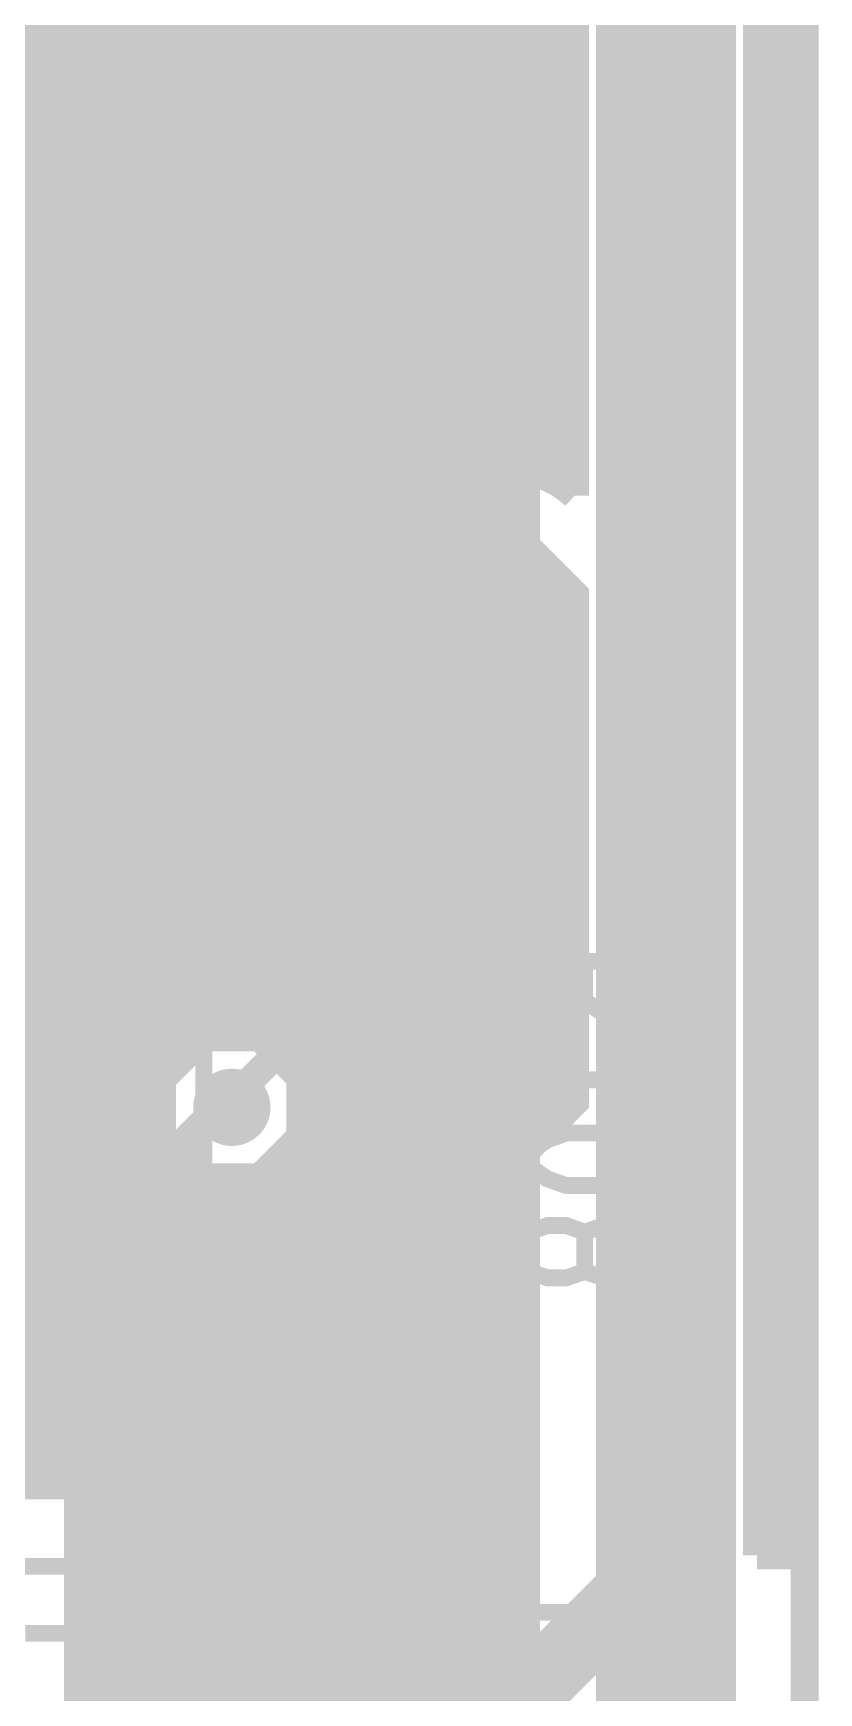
# Model space of a CAD drawing. Extents: x -5 to 208, y -5 to 206.
# Drawn here: x 200 to 207.13, y 164.49 to 179.54 of the extents above; entities that cross this region are included whole.
import ezdxf

# ---------------------------------------------------------------- set-up
doc = ezdxf.new("R2010")
doc.units = 0
doc.header["$MEASUREMENT"] = 0
doc.layers.get('0').update_dxf_attribs({"linetype": 'CONTINUOUS'})
for name, color, linetype in [('22-301-0_BOT', 7, 'CONTINUOUS'), ('22-301-0_DRD', 7, 'CONTINUOUS'), ('22-301-0_IN1', 1, 'CONTINUOUS'), ('22-301-0_IN2', 4, 'CONTINUOUS'), ('22-301-0_SMT', 5, 'CONTINUOUS'), ('22-301-0_SPT', 10, 'CONTINUOUS'), ('22-301-0_SST', 14, 'CONTINUOUS'), ('22-301-0_TOP', 9, 'CONTINUOUS'), ('THRUHOLE_TAP', 13, 'CONTINUOUS')]:
    doc.layers.add(name, color=color, linetype=linetype)

# ---------------------------------------------------------------- blocks, each defined once
blk = doc.blocks.new('ROUND_66')
at = {"const_width": 0.35052}
blk.add_lwpolyline([(-0.17526, 0, 1), (0.17526, 0, 1)], format="xyb", close=True, dxfattribs=at)
blk = doc.blocks.new('RECTANGLE_4')
blk.add_solid([(0.63627, 0.51308), (0.63627, -0.51308), (-0.63627, 0.51308), (-0.63627, -0.51308)])
blk = doc.blocks.new('RECTANGLE_6')
blk.add_solid([(0.4826, 0.4064), (0.4826, -0.4064), (-0.4826, 0.4064), (-0.4826, -0.4064)])
blk = doc.blocks.new('RECTANGLE_46')
blk.add_solid([(0.29972, 0.65024), (0.29972, -0.65024), (-0.29972, 0.65024), (-0.29972, -0.65024)])
blk = doc.blocks.new('ROUND_73')
at = {"const_width": 0.10033}
blk.add_lwpolyline([(-0.050164, 0, 1), (0.050164, 0, 1)], format="xyb", close=True, dxfattribs=at)

msp = doc.modelspace()

# ---------------------------------------------------------------- linework, layer by layer
at = {"layer": '22-301-0_BOT', "const_width": 0.254}
for points in [[(199.9488, 195.326), (199.9488, 166.37)], [(200.1774, 195.326), (200.1774, 166.37)], [(200.406, 195.326), (200.406, 166.37)], [(200.6346, 195.326), (200.6346, 166.37)], [(200.8632, 195.326), (200.8632, 166.37)], [(201.0918, 195.326), (201.0918, 166.37)], [(201.3204, 188.67374), (201.3204, 170.27652)], [(201.549, 188.41212), (201.549, 170.42892)], [(201.7776, 188.31306), (201.7776, 170.47718)], [(202.057, 188.30798), (202.057, 170.42892)], [(202.0062, 188.30036), (202.0062, 170.4467)], [(202.057, 179.6288), (188.4172, 179.6288)], [(202.057, 179.4002), (188.4172, 179.4002)], [(202.057, 179.1716), (188.4172, 179.1716)], [(202.057, 178.943), (188.4172, 178.943)], [(202.057, 178.7144), (188.4172, 178.7144)], [(202.057, 178.4858), (188.4172, 178.4858)], [(202.057, 178.2572), (190.21298, 178.2572)], [(202.057, 178.0286), (190.44412, 178.0286)], [(202.057, 177.8), (190.53302, 177.8)], [(202.057, 177.5714), (190.53556, 177.5714)], [(202.057, 177.3428), (190.45936, 177.3428)], [(202.057, 177.1142), (190.25108, 177.1142)], [(202.057, 176.8856), (188.4172, 176.8856)], [(202.057, 176.657), (188.4172, 176.657)], [(202.057, 176.4284), (188.4172, 176.4284)], [(202.057, 176.1998), (188.4172, 176.1998)], [(202.057, 175.9712), (188.38164, 175.9712)], [(202.057, 175.7426), (188.36894, 175.7426)], [(202.057, 175.514), (188.26988, 175.514)], [(202.057, 175.2854), (188.1632, 175.2854)], [(202.057, 175.0568), (188.1632, 175.0568)], [(202.057, 174.8282), (188.1632, 174.8282)], [(202.057, 174.5996), (188.1632, 174.5996)], [(202.057, 174.371), (188.1632, 174.371)], [(202.057, 174.1424), (188.1632, 174.1424)], [(202.057, 173.9138), (188.1632, 173.9138)], [(202.057, 173.6852), (188.1632, 173.6852)], [(202.057, 173.4566), (188.1632, 173.4566)], [(202.057, 173.228), (188.1632, 173.228)], [(202.057, 172.9994), (188.1632, 172.9994)], [(202.057, 172.7708), (188.1632, 172.7708)], [(202.057, 172.5422), (188.1632, 172.5422)], [(202.057, 172.3136), (188.1632, 172.3136)], [(202.057, 172.085), (188.1632, 172.085)], [(202.057, 171.8564), (188.1632, 171.8564)], [(202.057, 171.6278), (188.1632, 171.6278)], [(202.057, 171.3992), (188.1632, 171.3992)], [(202.057, 171.1706), (188.1632, 171.1706)], [(202.057, 170.942), (188.8363, 170.942)], [(202.057, 170.7134), (189.13856, 170.7134)], [(202.057, 170.4848), (189.25032, 170.4848)], [(201.30008, 170.2562), (189.27318, 170.2562)], [(201.16292, 170.0276), (189.21476, 170.0276)], [(201.12228, 169.799), (189.04712, 169.799)], [(201.16292, 169.5704), (188.1632, 169.5704)], [(201.30008, 169.3418), (188.1632, 169.3418)], [(201.3204, 169.31894), (201.3204, 166.37)], [(202.057, 169.1132), (188.1632, 169.1132)], [(201.549, 169.16908), (201.549, 166.37)], [(201.7776, 169.11828), (201.7776, 166.37)], [(202.0062, 169.14876), (202.0062, 166.37)], [(202.057, 169.16908), (202.057, 166.37)], [(202.057, 168.8846), (188.1632, 168.8846)], [(202.057, 168.656), (188.1632, 168.656)], [(202.057, 168.4274), (188.1632, 168.4274)], [(202.057, 168.1988), (188.1632, 168.1988)], [(202.057, 167.9702), (188.1632, 167.9702)], [(202.057, 167.7416), (188.1632, 167.7416)], [(202.057, 167.513), (188.1632, 167.513)], [(202.057, 167.2844), (188.1632, 167.2844)], [(202.057, 167.0558), (188.1632, 167.0558)], [(202.057, 166.8272), (188.1632, 166.8272)], [(202.057, 166.5986), (188.1632, 166.5986)], [(202.057, 166.37), (192.6463, 166.37)]]:
    msp.add_lwpolyline(points, dxfattribs=at)
for points in [[(201.803, 170.47972, 0.4142136), (201.12228, 169.799)], [(202.057, 170.42892, 0.0961154), (201.803, 170.4782)], [(201.12228, 169.799, 0.4142136), (201.803, 169.11828)], [(201.803, 169.11828, 0.0961152), (202.05757, 169.16767)]]:
    msp.add_lwpolyline(points, format="xyb", dxfattribs=at)
at = {"layer": '22-301-0_DRD', "const_width": 0.254}
for points in [[(206.99984, 121.99874), (206.99984, 204.29982)], [(201.549, 170.434), (201.168, 170.053)], [(202.057, 170.434), (201.549, 170.434)], [(202.438, 170.053), (202.057, 170.434)], [(201.168, 170.053), (201.168, 169.545)], [(202.438, 169.545), (202.438, 170.053)], [(201.168, 169.545), (201.549, 169.164)], [(202.057, 169.164), (202.438, 169.545)], [(201.549, 169.164), (202.057, 169.164)]]:
    msp.add_lwpolyline(points, dxfattribs=at)
at = {"layer": '22-301-0_IN1'}
for points, const_width in [([(201.99858, 201.30008), (205.74, 197.55866), (205.74, 140.843), (205.74, 128.651), (202.057, 124.968), (201.99858, 124.9807)], 1.27), ([(201.99858, 201.30008), (205.74, 197.55866), (205.74, 140.843), (202.565, 140.843)], 1.27), ([(200.406, 199.263), (200.406, 164.211), (176.149, 164.211)], 0.254), ([(200.5584, 199.1106), (200.5584, 126.4793)], 0.254), ([(200.787, 198.882), (200.787, 126.6698)], 0.254), ([(201.0156, 198.6534), (201.0156, 126.81204)], 0.254), ([(201.2442, 198.4248), (201.2442, 170.18508)], 0.254), ([(201.4728, 198.1962), (201.4728, 170.39336)], 0.254), ([(201.7014, 197.9676), (201.7014, 170.46956)], 0.254), ([(201.93, 197.739), (201.93, 170.46702)], 0.254), ([(202.1586, 197.5104), (202.1586, 170.37812)], 0.254), ([(202.3872, 197.2818), (202.3872, 170.14698)], 0.254), ([(202.6158, 197.0532), (202.6158, 141.8082)], 0.254), ([(202.8444, 196.8246), (202.8444, 141.8082)], 0.254), ([(203.073, 196.596), (203.073, 164.02812)], 0.254), ([(203.3016, 196.3674), (203.3016, 164.19576)], 0.254), ([(203.5302, 196.1388), (203.5302, 164.25418)], 0.254), ([(203.7588, 195.9102), (203.7588, 164.23132)], 0.254), ([(203.9874, 195.6816), (203.9874, 164.11956)], 0.254), ([(204.216, 195.453), (204.216, 163.8173)], 0.254), ([(204.4446, 195.2244), (204.4446, 141.8082)], 0.254), ([(204.47, 195.199), (204.47, 141.8082)], 0.254), ([(204.47, 179.4764), (200.406, 179.4764)], 0.254), ([(204.47, 179.2478), (200.406, 179.2478)], 0.254), ([(204.47, 179.0192), (200.406, 179.0192)], 0.254), ([(204.47, 178.7906), (200.406, 178.7906)], 0.254), ([(204.47, 178.562), (200.406, 178.562)], 0.254), ([(204.47, 178.3334), (200.406, 178.3334)], 0.254), ([(204.47, 178.1048), (200.406, 178.1048)], 0.254), ([(204.47, 177.8762), (200.406, 177.8762)], 0.254), ([(204.47, 177.6476), (200.406, 177.6476)], 0.254), ([(204.47, 177.419), (200.406, 177.419)], 0.254), ([(204.47, 177.1904), (200.406, 177.1904)], 0.254), ([(204.47, 176.9618), (200.406, 176.9618)], 0.254), ([(204.47, 176.7332), (200.406, 176.7332)], 0.254), ([(204.47, 176.5046), (200.406, 176.5046)], 0.254), ([(204.47, 176.276), (200.406, 176.276)], 0.254), ([(204.47, 176.0474), (200.406, 176.0474)], 0.254), ([(204.47, 175.8188), (200.406, 175.8188)], 0.254), ([(204.47, 175.5902), (200.406, 175.5902)], 0.254), ([(204.47, 175.3616), (200.406, 175.3616)], 0.254), ([(204.47, 175.133), (200.406, 175.133)], 0.254), ([(204.47, 174.9044), (200.406, 174.9044)], 0.254), ([(204.47, 174.6758), (200.406, 174.6758)], 0.254), ([(204.47, 174.4472), (200.406, 174.4472)], 0.254), ([(204.47, 174.2186), (200.406, 174.2186)], 0.254), ([(204.47, 173.99), (200.406, 173.99)], 0.254), ([(204.47, 173.7614), (200.406, 173.7614)], 0.254), ([(204.47, 173.5328), (200.406, 173.5328)], 0.254), ([(204.47, 173.3042), (200.406, 173.3042)], 0.254), ([(204.47, 173.0756), (200.406, 173.0756)], 0.254), ([(204.47, 172.847), (200.406, 172.847)], 0.254), ([(204.47, 172.6184), (200.406, 172.6184)], 0.254), ([(204.47, 172.3898), (200.406, 172.3898)], 0.254), ([(204.47, 172.1612), (200.406, 172.1612)], 0.254), ([(204.47, 171.9326), (200.406, 171.9326)], 0.254), ([(204.47, 171.704), (200.406, 171.704)], 0.254), ([(204.47, 171.4754), (200.406, 171.4754)], 0.254), ([(204.47, 171.2468), (200.406, 171.2468)], 0.254), ([(204.47, 171.0182), (200.406, 171.0182)], 0.254), ([(204.47, 170.7896), (200.406, 170.7896)], 0.254), ([(204.47, 170.561), (200.406, 170.561)], 0.254), ([(201.38136, 170.3324), (200.406, 170.3324)], 0.254), ([(204.47, 170.3324), (202.22464, 170.3324)], 0.254), ([(201.19594, 170.1038), (200.406, 170.1038)], 0.254), ([(204.47, 170.1038), (202.41006, 170.1038)], 0.254), ([(201.12736, 169.8752), (200.406, 169.8752)], 0.254), ([(204.47, 169.8752), (202.47864, 169.8752)], 0.254), ([(201.14006, 169.6466), (200.406, 169.6466)], 0.254), ([(204.47, 169.6466), (202.46594, 169.6466)], 0.254), ([(201.23912, 169.418), (200.406, 169.418)], 0.254), ([(201.2442, 169.41038), (201.2442, 126.91872)], 0.254), ([(204.47, 169.418), (202.36688, 169.418)], 0.254), ([(202.3872, 169.45102), (202.3872, 141.79042)], 0.254), ([(201.4728, 169.20464), (201.4728, 126.99238)], 0.254), ([(202.1586, 169.21988), (202.1586, 141.7193)], 0.254), ([(201.50074, 169.1894), (200.406, 169.1894)], 0.254), ([(201.7014, 169.1259), (201.7014, 141.2748)], 0.254), ([(201.93, 169.13098), (201.93, 141.56944)], 0.254), ([(204.47, 169.1894), (202.10272, 169.1894)], 0.254), ([(204.47, 168.9608), (200.406, 168.9608)], 0.254), ([(204.47, 168.7322), (200.406, 168.7322)], 0.254), ([(204.47, 168.5036), (200.406, 168.5036)], 0.254), ([(204.47, 168.275), (200.406, 168.275)], 0.254), ([(204.47, 168.0464), (200.406, 168.0464)], 0.254), ([(204.47, 167.8178), (200.406, 167.8178)], 0.254), ([(204.47, 167.5892), (200.406, 167.5892)], 0.254), ([(204.47, 167.3606), (200.406, 167.3606)], 0.254), ([(204.47, 167.132), (200.406, 167.132)], 0.254), ([(204.47, 166.9034), (200.406, 166.9034)], 0.254), ([(204.47, 166.6748), (200.406, 166.6748)], 0.254), ([(204.47, 166.4462), (200.406, 166.4462)], 0.254), ([(204.47, 166.2176), (200.406, 166.2176)], 0.254), ([(204.47, 165.989), (200.406, 165.989)], 0.254), ([(204.47, 165.7604), (200.406, 165.7604)], 0.254), ([(204.47, 165.5318), (200.406, 165.5318)], 0.254), ([(204.47, 165.3032), (200.406, 165.3032)], 0.254), ([(204.47, 165.0746), (200.406, 165.0746)], 0.254), ([(204.47, 164.846), (200.406, 164.846)], 0.254), ([(204.47, 164.6174), (200.406, 164.6174)], 0.254), ([(204.47, 164.3888), (200.406, 164.3888)], 0.254)]:
    msp.add_lwpolyline(points, dxfattribs=dict(at, const_width=const_width))
at = {"layer": '22-301-0_IN1', "const_width": 0.254}
for points in [[(201.803, 170.47972, 0.4142136), (201.12228, 169.799)], [(202.48372, 169.799, 0.4142136), (201.803, 170.47972)], [(201.12228, 169.799, 0.4142136), (201.803, 169.11828)], [(201.803, 169.11828, 0.4142136), (202.48372, 169.799)]]:
    msp.add_lwpolyline(points, format="xyb", dxfattribs=at)
at = {"layer": '22-301-0_IN2', "const_width": 0.254}
for points in [[(200.406, 199.009), (200.406, 169.3672)], [(200.5584, 199.009), (200.5584, 169.3672)], [(200.787, 199.009), (200.787, 169.55516)], [(201.0156, 199.009), (201.0156, 169.78376)], [(201.2442, 199.009), (201.2442, 170.18508)], [(201.4728, 199.009), (201.4728, 170.39336)], [(201.7014, 199.009), (201.7014, 170.46956)], [(201.93, 199.009), (201.93, 170.46702)], [(202.1586, 199.009), (202.1586, 170.37812)], [(202.3872, 199.009), (202.3872, 170.14698)], [(202.6158, 199.009), (202.6158, 141.52118)], [(202.8444, 199.009), (202.8444, 141.46276)], [(203.073, 199.009), (203.073, 164.02812)], [(203.3016, 199.009), (203.3016, 164.19576)], [(203.5302, 199.009), (203.5302, 164.25418)], [(203.7588, 199.009), (203.7588, 164.23132)], [(203.9874, 199.009), (203.9874, 164.11956)], [(204.216, 199.009), (204.216, 163.8173)], [(204.4446, 199.009), (204.4446, 121.539)], [(204.47, 199.009), (204.47, 121.539)], [(204.47, 179.5272), (200.406, 179.5272)], [(204.47, 179.2986), (200.406, 179.2986)], [(204.47, 179.07), (200.406, 179.07)], [(204.47, 178.8414), (200.406, 178.8414)], [(204.47, 178.6128), (200.406, 178.6128)], [(204.47, 178.3842), (200.406, 178.3842)], [(204.47, 178.1556), (200.406, 178.1556)], [(204.47, 177.927), (200.406, 177.927)], [(204.47, 177.6984), (200.406, 177.6984)], [(204.47, 177.4698), (200.406, 177.4698)], [(204.47, 177.2412), (200.406, 177.2412)], [(204.47, 177.0126), (200.406, 177.0126)], [(204.47, 176.784), (200.406, 176.784)], [(204.47, 176.5554), (200.406, 176.5554)], [(204.47, 176.3268), (200.406, 176.3268)], [(204.47, 176.0982), (200.406, 176.0982)], [(204.47, 175.8696), (200.406, 175.8696)], [(204.47, 175.641), (200.406, 175.641)], [(204.47, 175.4124), (200.406, 175.4124)], [(204.47, 175.1838), (200.406, 175.1838)], [(204.47, 174.9552), (200.406, 174.9552)], [(204.47, 174.7266), (200.406, 174.7266)], [(204.47, 174.498), (200.406, 174.498)], [(204.47, 174.2694), (200.406, 174.2694)], [(204.47, 174.0408), (200.406, 174.0408)], [(204.47, 173.8122), (200.406, 173.8122)], [(204.47, 173.5836), (200.406, 173.5836)], [(204.47, 173.355), (200.406, 173.355)], [(204.47, 173.1264), (200.406, 173.1264)], [(204.47, 172.8978), (200.406, 172.8978)], [(204.47, 172.6692), (200.406, 172.6692)], [(204.47, 172.4406), (200.406, 172.4406)], [(204.47, 172.212), (200.406, 172.212)], [(204.47, 171.9834), (200.406, 171.9834)], [(204.47, 171.7548), (200.406, 171.7548)], [(204.47, 171.5262), (200.406, 171.5262)], [(204.47, 171.2976), (200.406, 171.2976)], [(204.47, 171.069), (200.406, 171.069)], [(204.47, 170.8404), (200.406, 170.8404)], [(204.47, 170.6118), (200.406, 170.6118)], [(201.45502, 170.3832), (200.406, 170.3832)], [(204.47, 170.3832), (202.15098, 170.3832)], [(201.22388, 170.1546), (200.406, 170.1546)], [(204.47, 170.1546), (202.38212, 170.1546)], [(116.586, 169.926), (116.713, 170.053), (121.285, 170.053), (122.301, 169.037), (151.384, 169.037), (151.511, 168.91), (200.787, 168.91), (201.676, 169.799), (201.803, 169.799)], [(201.13498, 169.926), (200.406, 169.926)], [(201.1299, 169.9006), (200.5965, 169.3672)], [(204.47, 169.926), (202.47102, 169.926)], [(200.9267, 169.6974), (200.406, 169.6974)], [(204.47, 169.6974), (202.47356, 169.6974)], [(200.6981, 169.4688), (200.406, 169.4688)], [(200.5965, 169.3672), (200.406, 169.3672)], [(202.3872, 169.45102), (202.3872, 141.49832)], [(204.47, 169.4688), (202.39736, 169.4688)], [(202.1586, 169.21988), (202.1586, 141.38656)], [(204.47, 169.2402), (202.18908, 169.2402)], [(201.65822, 169.13352), (201.11466, 168.58996)], [(201.7014, 169.1259), (201.7014, 127.0381)], [(201.93, 169.13098), (201.93, 141.0843)], [(201.4728, 168.9481), (201.4728, 126.99238)], [(204.47, 169.0116), (201.53376, 169.0116)], [(204.47, 168.783), (201.30516, 168.783)], [(201.2442, 168.7195), (201.2442, 126.91872)], [(200.406, 168.4528), (200.406, 164.338)], [(200.787, 168.4528), (200.406, 168.4528)], [(200.5584, 168.4528), (200.5584, 126.4793)], [(200.787, 168.4528), (200.787, 126.6698)], [(201.0156, 168.51376), (201.0156, 126.81204)], [(204.47, 168.5544), (201.07402, 168.5544)], [(204.47, 168.3258), (200.406, 168.3258)], [(204.47, 168.0972), (200.406, 168.0972)], [(204.47, 167.8686), (200.406, 167.8686)], [(204.47, 167.64), (200.406, 167.64)], [(204.47, 167.4114), (200.406, 167.4114)], [(204.47, 167.1828), (200.406, 167.1828)], [(204.47, 166.9542), (200.406, 166.9542)], [(204.47, 166.7256), (200.406, 166.7256)], [(204.47, 166.497), (200.406, 166.497)], [(204.47, 166.2684), (200.406, 166.2684)], [(204.47, 166.0398), (200.406, 166.0398)], [(204.47, 165.8112), (200.406, 165.8112)], [(204.47, 165.5826), (200.406, 165.5826)], [(204.47, 165.354), (200.406, 165.354)], [(204.47, 165.1254), (200.406, 165.1254)], [(204.47, 164.8968), (200.406, 164.8968)], [(204.47, 164.6682), (200.406, 164.6682)], [(204.47, 164.4396), (200.406, 164.4396)]]:
    msp.add_lwpolyline(points, dxfattribs=at)
for points in [[(201.803, 170.47972, 0.3709856), (201.1299, 169.9006)], [(202.48372, 169.799, 0.4142136), (201.803, 170.47972)], [(201.803, 169.11828, 0.4142136), (202.48372, 169.799)], [(201.65822, 169.13352, 0.053606), (201.803, 169.11795)], [(200.787, 168.4528, 0.1989116), (201.11029, 168.58671)]]:
    msp.add_lwpolyline(points, format="xyb", dxfattribs=at)
at = {"layer": '22-301-0_SST', "const_width": 0.1524}
for points in [[(199.1995, 182.4355), (199.1995, 179.5145), (200.8378, 179.5145), (200.8378, 182.4355), (199.1995, 182.4355)], [(203.00442, 177.37328), (203.00442, 177.01768), (203.17206, 176.8983), (203.34224, 176.8983), (203.51242, 177.01768), (203.51242, 177.37328), (202.49642, 177.37328)], [(203.00442, 177.0761), (202.49642, 176.8983)], [(202.49642, 176.17948), (202.49642, 176.4157)], [(202.49642, 176.29886), (203.51242, 176.29886), (203.34224, 176.4157)], [(202.49642, 175.63846), (202.66406, 175.7553), (202.83424, 175.81626), (203.17206, 175.81626), (203.34224, 175.7553), (203.51242, 175.63846), (203.51242, 175.51908), (203.34224, 175.3997), (203.17206, 175.34128), (202.83424, 175.34128), (202.66406, 175.3997), (202.49642, 175.51908), (202.49642, 175.63846)], [(203.00442, 174.5615), (203.00442, 174.9171), (203.17206, 174.97806), (203.34224, 174.97806), (203.51242, 174.9171), (203.51242, 174.5615), (203.34224, 174.50308), (203.17206, 174.50308), (202.49642, 174.7393)], [(200.21296, 174.37862), (200.21296, 174.02302), (200.55078, 173.90618), (200.89114, 173.90618), (201.22896, 174.02302), (201.22896, 174.37862)], [(200.21296, 174.3202), (201.22896, 174.3202)], [(204.0255, 171.2595), (204.0255, 174.1805), (202.3872, 174.1805), (202.3872, 171.2595), (204.0255, 171.2595)], [(200.21296, 173.1264), (200.21296, 173.54042), (201.22896, 173.54042)], [(200.21296, 172.40758), (200.21296, 172.6438)], [(200.21296, 172.52442), (201.22896, 172.52442), (201.05878, 172.6438)], [(200.21296, 171.92498), (201.22896, 171.56938), (201.22896, 172.04182)], [(201.295, 167.767), (200.025, 167.767), (199.771, 168.021), (199.771, 171.323), (201.549, 171.323), (201.549, 168.021), (201.295, 167.767)], [(205.0034, 171.12234), (205.0034, 170.76674), (205.17358, 170.64736), (205.34376, 170.64736), (205.5114, 170.76674), (205.5114, 171.12234), (204.4954, 171.12234)], [(202.3745, 171.0055), (202.3745, 168.0845), (204.0128, 168.0845), (204.0128, 171.0055), (202.3745, 171.0055)], [(205.0034, 170.82516), (204.4954, 170.64736)], [(204.4954, 169.92854), (204.4954, 170.16476)], [(204.4954, 170.04792), (205.5114, 170.04792), (205.34376, 170.16476)], [(204.4954, 169.38752), (204.66558, 169.50436), (204.83576, 169.56532), (205.17358, 169.56532), (205.34376, 169.50436), (205.5114, 169.38752), (205.5114, 169.26814), (205.34376, 169.14876), (205.17358, 169.09034), (204.83576, 169.09034), (204.66558, 169.14876), (204.4954, 169.26814), (204.4954, 169.38752)], [(201.549, 169.291), (199.771, 169.291)], [(205.0034, 168.31056), (205.17358, 168.25214), (205.34376, 168.25214), (205.5114, 168.31056), (205.5114, 168.66616), (205.34376, 168.72712), (205.17358, 168.72712), (205.0034, 168.66616), (205.0034, 168.31056), (204.83576, 168.25214), (204.66558, 168.25214), (204.4954, 168.31056), (204.4954, 168.66616), (204.66558, 168.72712), (204.83576, 168.72712), (205.0034, 168.66616)], [(203.83246, 165.53434), (203.73086, 165.63594), (199.83196, 165.63594), (199.83196, 162.03168), (204.02804, 162.03168), (204.02804, 165.3286), (203.83246, 165.53434)], [(205.35138, 164.74694), (204.50556, 164.74694), (204.33538, 164.80536), (204.33538, 165.16096), (204.50556, 165.21938), (205.35138, 165.21938)], [(199.93102, 165.02888), (204.02804, 165.02888)], [(203.47686, 164.7571), (203.47686, 164.43198)], [(203.61402, 164.76472), (203.61402, 164.42436)], [(203.72578, 164.65296), (203.38542, 164.65296)], [(203.71816, 164.5158), (203.39304, 164.5158)]]:
    msp.add_lwpolyline(points, dxfattribs=at)
for points in [[(203.5556, 164.77488, 0.4142136), (203.37526, 164.59454)], [(203.73594, 164.59454, 0.4142136), (203.5556, 164.77488)], [(203.37526, 164.59454, 0.4142136), (203.5556, 164.4142)], [(203.5556, 164.4142, 0.4142136), (203.73594, 164.59454)]]:
    msp.add_lwpolyline(points, format="xyb", dxfattribs=at)
at = {"layer": '22-301-0_TOP'}
for points, const_width in [([(206.6798, 196.088), (206.6798, 165.735)], 0.254), ([(206.883, 196.088), (206.883, 165.735)], 0.254), ([(203.581, 163.576), (205.74, 165.735), (205.74, 182.118), (200.533, 187.325), (181.864, 187.325), (179.705, 185.166), (178.435, 185.166), (174.498, 181.229), (162.052, 181.229), (158.115, 185.166), (158.115, 185.52922)], 0.635), ([(201.1934, 185.4962), (201.1934, 175.5775)], 0.254), ([(201.422, 185.2676), (201.422, 175.5775)], 0.254), ([(201.6506, 185.039), (201.6506, 175.5775)], 0.254), ([(201.8792, 184.8104), (201.8792, 175.5775)], 0.254), ([(202.1078, 184.5818), (202.1078, 175.5775)], 0.254), ([(202.3364, 184.3532), (202.3364, 175.5775)], 0.254), ([(202.565, 184.1246), (202.565, 175.5775)], 0.254), ([(202.7936, 183.896), (202.7936, 175.5775)], 0.254), ([(203.0222, 183.6674), (203.0222, 175.5775)], 0.254), ([(203.2508, 183.4388), (203.2508, 175.5775)], 0.254), ([(203.4794, 183.2102), (203.4794, 175.5775)], 0.254), ([(203.708, 182.9816), (203.708, 175.5775)], 0.254), ([(203.9366, 182.753), (203.9366, 175.5775)], 0.254), ([(204.1652, 182.5244), (204.1652, 175.5775)], 0.254), ([(204.3938, 182.2958), (204.3938, 175.57496)], 0.254), ([(204.6224, 182.0672), (204.6224, 175.52924)], 0.254), ([(206.5655, 182.118), (206.5655, 165.735)], 0.254), ([(204.851, 181.8386), (204.851, 175.40224)], 0.254), ([(204.9145, 181.7751), (204.9145, 175.34636)], 0.254), ([(201.0156, 180.7718), (201.0156, 179.3494)], 0.254), ([(204.9145, 179.451), (201.0156, 179.451)], 0.254), ([(206.883, 179.451), (206.5655, 179.451)], 0.254), ([(200.27646, 179.3494), (199.55002, 178.62042)], 0.254), ([(201.0156, 179.3494), (200.27646, 179.3494)], 0.254), ([(200.279, 179.3494), (200.279, 175.5775)], 0.254), ([(200.5076, 179.3494), (200.5076, 175.5775)], 0.254), ([(200.7362, 179.3494), (200.7362, 175.5775)], 0.254), ([(200.9648, 179.3494), (200.9648, 175.5775)], 0.254), ([(204.9145, 179.2224), (200.14946, 179.2224)], 0.254), ([(206.883, 179.2224), (206.5655, 179.2224)], 0.254), ([(204.9145, 178.9938), (199.92086, 178.9938)], 0.254), ([(200.0504, 179.1208), (200.0504, 175.5775)], 0.254), ([(206.883, 178.9938), (206.5655, 178.9938)], 0.254), ([(204.9145, 178.7652), (199.69226, 178.7652)], 0.254), ([(206.883, 178.7652), (206.5655, 178.7652)], 0.254), ([(204.9145, 178.5366), (199.4535, 178.5366)], 0.254), ([(206.883, 178.5366), (206.5655, 178.5366)], 0.254), ([(204.9145, 178.308), (197.0913, 178.308)], 0.254), ([(206.883, 178.308), (206.5655, 178.308)], 0.254), ([(204.9145, 178.0794), (197.0913, 178.0794)], 0.254), ([(206.883, 178.0794), (206.5655, 178.0794)], 0.254), ([(204.9145, 177.8508), (197.0913, 177.8508)], 0.254), ([(206.883, 177.8508), (206.5655, 177.8508)], 0.254), ([(204.9145, 177.6222), (197.0913, 177.6222)], 0.254), ([(206.883, 177.6222), (206.5655, 177.6222)], 0.254), ([(204.9145, 177.3936), (197.0913, 177.3936)], 0.254), ([(206.883, 177.3936), (206.5655, 177.3936)], 0.254), ([(204.9145, 177.165), (197.07098, 177.165)], 0.254), ([(206.883, 177.165), (206.5655, 177.165)], 0.254), ([(204.9145, 176.9364), (196.98462, 176.9364)], 0.254), ([(206.883, 176.9364), (206.5655, 176.9364)], 0.254), ([(204.9145, 176.7078), (196.977, 176.7078)], 0.254), ([(206.883, 176.7078), (206.5655, 176.7078)], 0.254), ([(204.9145, 176.4792), (196.977, 176.4792)], 0.254), ([(206.883, 176.4792), (206.5655, 176.4792)], 0.254), ([(204.9145, 176.2506), (196.977, 176.2506)], 0.254), ([(206.883, 176.2506), (206.5655, 176.2506)], 0.254), ([(204.9145, 176.022), (196.977, 176.022)], 0.254), ([(206.883, 176.022), (206.5655, 176.022)], 0.254), ([(204.9145, 175.7934), (195.961, 175.7934)], 0.254), ([(206.883, 175.7934), (206.5655, 175.7934)], 0.254), ([(204.343, 175.5775), (195.961, 175.5775)], 0.254), ([(204.19822, 175.5648), (195.961, 175.5648)], 0.254), ([(204.9145, 175.5648), (204.48778, 175.5648)], 0.254), ([(206.883, 175.5648), (206.5655, 175.5648)], 0.254), ([(206.883, 175.3362), (206.5655, 175.3362)], 0.254), ([(206.883, 175.1076), (206.5655, 175.1076)], 0.254), ([(194.945, 174.752), (204.343, 174.752), (204.724, 174.371), (204.724, 169.926), (203.6318, 168.8338), (203.2, 168.8338)], 0.635), ([(206.883, 174.879), (206.5655, 174.879)], 0.254), ([(206.883, 174.6504), (206.5655, 174.6504)], 0.254), ([(206.883, 174.4218), (206.5655, 174.4218)], 0.254), ([(206.883, 174.1932), (206.5655, 174.1932)], 0.254), ([(200.9521, 173.9265), (195.961, 173.9265)], 0.254), ([(200.0504, 173.9265), (200.0504, 173.02226)], 0.254), ([(200.9521, 173.9265), (200.08342, 173.05782)], 0.254), ([(200.279, 173.9265), (200.279, 173.25086)], 0.254), ([(200.5076, 173.9265), (200.5076, 173.47946)], 0.254), ([(200.7362, 173.9265), (200.7362, 173.70806)], 0.254), ([(206.883, 173.9646), (206.5655, 173.9646)], 0.254), ([(200.7616, 173.736), (195.961, 173.736)], 0.254), ([(206.883, 173.736), (206.5655, 173.736)], 0.254), ([(200.66, 170.561), (200.66, 172.466), (201.6252, 173.4312), (203.2, 173.4312)], 0.635), ([(200.533, 173.5074), (193.1035, 173.5074)], 0.254), ([(206.883, 173.5074), (206.5655, 173.5074)], 0.254), ([(200.3044, 173.2788), (193.1035, 173.2788)], 0.254), ([(206.883, 173.2788), (206.5655, 173.2788)], 0.254), ([(200.0758, 173.0502), (193.1035, 173.0502)], 0.254), ([(206.883, 173.0502), (206.5655, 173.0502)], 0.254), ([(199.91578, 172.8216), (193.1035, 172.8216)], 0.254), ([(206.883, 172.8216), (206.5655, 172.8216)], 0.254), ([(206.883, 172.593), (206.5655, 172.593)], 0.254), ([(206.883, 172.3644), (206.5655, 172.3644)], 0.254), ([(203.2, 172.0088), (203.2, 170.2562)], 0.635), ([(206.883, 172.1358), (206.5655, 172.1358)], 0.254), ([(206.883, 171.9072), (206.5655, 171.9072)], 0.254), ([(206.883, 171.6786), (206.5655, 171.6786)], 0.254), ([(206.883, 171.45), (206.5655, 171.45)], 0.254), ([(206.883, 171.2214), (206.5655, 171.2214)], 0.254), ([(206.883, 170.9928), (206.5655, 170.9928)], 0.254), ([(206.883, 170.7642), (206.5655, 170.7642)], 0.254), ([(206.883, 170.5356), (206.5655, 170.5356)], 0.254), ([(201.803, 169.799), (201.803, 169.8752), (202.184, 170.2562), (203.2, 170.2562)], 0.254), ([(206.883, 170.307), (206.5655, 170.307)], 0.254), ([(206.883, 170.0784), (206.5655, 170.0784)], 0.254), ([(206.883, 169.8498), (206.5655, 169.8498)], 0.254), ([(206.883, 169.6212), (206.5655, 169.6212)], 0.254), ([(206.883, 169.3926), (206.5655, 169.3926)], 0.254), ([(202.2094, 169.04208), (202.2094, 167.9194)], 0.254), ([(206.883, 169.164), (206.5655, 169.164)], 0.254), ([(201.80554, 168.94048), (201.80554, 167.50792)], 0.254), ([(202.2094, 168.9354), (201.80554, 168.9354)], 0.254), ([(201.8792, 168.94556), (201.8792, 165.735)], 0.254), ([(202.1078, 168.99636), (202.1078, 165.735)], 0.254), ([(203.2, 168.8338), (203.2, 166.62908)], 0.635), ([(206.883, 168.9354), (206.5655, 168.9354)], 0.254), ([(200.66, 168.529), (200.66, 166.62908)], 0.635), ([(202.2094, 168.7068), (201.80554, 168.7068)], 0.254), ([(206.883, 168.7068), (206.5655, 168.7068)], 0.254), ([(199.51446, 168.529), (200.66, 168.529)], 0.254), ([(201.80554, 168.529), (200.66, 168.529)], 0.254), ([(202.2094, 168.4782), (201.80554, 168.4782)], 0.254), ([(206.883, 168.4782), (206.5655, 168.4782)], 0.254), ([(202.2094, 168.2496), (201.80554, 168.2496)], 0.254), ([(206.883, 168.2496), (206.5655, 168.2496)], 0.254), ([(202.2094, 168.021), (201.80554, 168.021)], 0.254), ([(206.883, 168.021), (206.5655, 168.021)], 0.254), ([(202.3745, 167.9194), (202.2094, 167.9194)], 0.254), ([(202.3364, 167.9194), (202.3364, 165.735)], 0.254), ([(202.3745, 167.9194), (202.3745, 166.62908)], 0.254), ([(202.3745, 167.7924), (201.80554, 167.7924)], 0.254), ([(206.883, 167.7924), (206.5655, 167.7924)], 0.254), ([(202.3745, 167.5638), (201.80554, 167.5638)], 0.254), ([(206.883, 167.5638), (206.5655, 167.5638)], 0.254), ([(201.80554, 167.50792), (201.46772, 167.50792)], 0.254), ([(201.46772, 167.50792), (201.46772, 165.735)], 0.254), ([(201.6506, 167.50792), (201.6506, 165.735)], 0.254), ([(202.3745, 167.3352), (201.46772, 167.3352)], 0.254), ([(206.883, 167.3352), (206.5655, 167.3352)], 0.254), ([(200.66, 166.62908), (198.85152, 166.62908), (198.501, 166.9796), (197.485, 166.9796)], 0.635), ([(202.3745, 167.1066), (201.46772, 167.1066)], 0.254), ([(206.883, 167.1066), (206.5655, 167.1066)], 0.254), ([(202.3745, 166.878), (201.46772, 166.878)], 0.254), ([(206.883, 166.878), (206.5655, 166.878)], 0.254), ([(202.3745, 166.6494), (201.46772, 166.6494)], 0.254), ([(206.883, 166.6494), (206.5655, 166.6494)], 0.254), ([(199.85228, 166.62908), (200.66, 166.62908)], 0.254), ([(200.66, 166.37), (200.66, 166.62908)], 0.254), ([(201.46772, 166.62908), (200.66, 166.62908)], 0.254), ([(202.39228, 166.4208), (201.46772, 166.4208)], 0.254), ([(202.39228, 166.4589), (202.39228, 165.735)], 0.254), ([(206.883, 166.4208), (206.5655, 166.4208)], 0.254), ([(202.39228, 166.1922), (201.46772, 166.1922)], 0.254), ([(206.883, 166.1922), (206.5655, 166.1922)], 0.254), ([(202.39228, 165.9636), (201.46772, 165.9636)], 0.254), ([(206.883, 165.9636), (206.5655, 165.9636)], 0.254), ([(202.39228, 165.735), (201.46772, 165.735)], 0.254), ([(206.883, 165.735), (206.5655, 165.735)], 0.254)]:
    msp.add_lwpolyline(points, dxfattribs=dict(at, const_width=const_width))
at = {"layer": '22-301-0_TOP', "const_width": 0.254}
for points in [[(204.9145, 175.34636, 0.193822), (204.343, 175.57654)], [(200.0758, 173.0502, 0.1989124), (199.83382, 172.466)], [(201.80554, 168.94048, 0.1230606), (202.20912, 169.04261)], [(202.3745, 166.62908, 0.0519603), (202.39223, 166.45889)]]:
    msp.add_lwpolyline(points, format="xyb", dxfattribs=at)

# ---------------------------------------------------------------- block references
at = {"layer": '22-301-0_BOT'}
msp.add_blockref('ROUND_66', (201.803, 169.799), dxfattribs=at)
at = {"layer": '22-301-0_IN1'}
msp.add_blockref('ROUND_66', (201.803, 169.799), dxfattribs=at)
at = {"layer": '22-301-0_IN2'}
msp.add_blockref('ROUND_66', (201.803, 169.799), dxfattribs=at)
at = {"layer": '22-301-0_SMT'}
for name, p in [('RECTANGLE_6', (203.2, 173.4312)), ('RECTANGLE_6', (203.2, 172.0088)), ('RECTANGLE_4', (200.66, 170.561)), ('RECTANGLE_6', (203.2, 170.2562)), ('RECTANGLE_6', (203.2, 168.8338)), ('RECTANGLE_4', (200.66, 168.529)), ('RECTANGLE_46', (200.66, 166.62908)), ('RECTANGLE_46', (203.2, 166.62908))]:
    msp.add_blockref(name, p, dxfattribs=at)
at = {"layer": '22-301-0_SPT'}
for name, p in [('RECTANGLE_6', (203.2, 173.4312)), ('RECTANGLE_6', (203.2, 172.0088)), ('RECTANGLE_4', (200.66, 170.561)), ('RECTANGLE_6', (203.2, 170.2562)), ('RECTANGLE_6', (203.2, 168.8338)), ('RECTANGLE_4', (200.66, 168.529)), ('RECTANGLE_46', (200.66, 166.62908)), ('RECTANGLE_46', (203.2, 166.62908))]:
    msp.add_blockref(name, p, dxfattribs=at)
at = {"layer": '22-301-0_TOP'}
for name, p in [('RECTANGLE_6', (203.2, 173.4312)), ('RECTANGLE_6', (203.2, 172.0088)), ('RECTANGLE_4', (200.66, 170.561)), ('RECTANGLE_6', (203.2, 170.2562)), ('ROUND_66', (201.803, 169.799)), ('RECTANGLE_6', (203.2, 168.8338)), ('RECTANGLE_4', (200.66, 168.529)), ('RECTANGLE_46', (200.66, 166.62908)), ('RECTANGLE_46', (203.2, 166.62908))]:
    msp.add_blockref(name, p, dxfattribs=at)
at = {"layer": 'THRUHOLE_TAP'}
msp.add_blockref('ROUND_73', (201.803, 169.799), dxfattribs=at)

doc.saveas('drawing.dxf')
